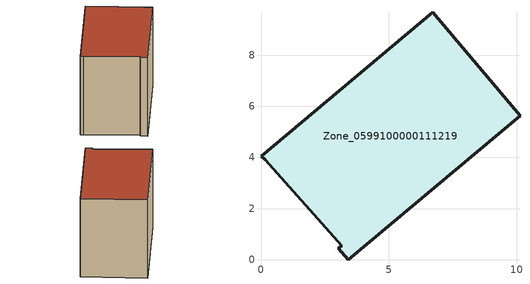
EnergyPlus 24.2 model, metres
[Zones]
Zone_0599100000111219
 floor ground (C_G): 0.17,3.9 0,4.04 6.72,9.68 10.13,5.64 3.41,0 3.03,0.45 3.16,0.55 z0
 wall outside (C_F): 3.41,0 10.13,5.64 6.72,9.68 0,4.04 0.17,3.9 3.16,0.55 3.03,0.45 3.41,0 z0:6.89
 roof outside (C_R): 0,4.04 0.17,3.9 3.16,0.55 3.03,0.45 3.41,0 10.13,5.64 6.72,9.68 z6.89
[BUILDING]
Pand.0599100000111219: North Axis=0; Terrain=City; Loads Convergence Tolerance Value=0.04; Temperature Convergence Tolerance Value=0.4; Solar Distribution=FullExterior; Maximum Number of Warmup Days=25; Minimum Number of Warmup Days=1
[Site:Location]
Rotterdam.The.Hague.AP_ZH_NLD Design_Conditions: Latitude=51.96; Longitude=4.45; Time Zone=1; Elevation=-4.5
[SITE:GROUNDTEMPERATURE:BUILDINGSURFACE]
18, 18, 18, 18, 18, 18, 18, 18, 18, 18, 18, 18
[MATERIAL] Thermal Absorptance=0.9; Solar Absorptance=0.7; Visible Absorptance=0.7
Name | Roughness | Thickness | Conductivity | Density | Specific Heat
G.TI.1946 | MediumSmooth | 0.15 | 1 | 540 | 1210
F.TI.1946 | Rough | 0.3 | 0.857143 | 1920 | 840
R.TI.1946 | MediumRough | 0.2 | 0.1 | 1500 | 1000
[CONSTRUCTION]
C_G: G.TI.1946
C_F: F.TI.1946
C_R: R.TI.1946
[ZONE]
Zone_0599100000111219: Type=1; Multiplier=1; Ceiling Height=Autocalculate; Volume=Autocalculate; Floor Area=autocalculate; Part of Total Floor Area=Yes
[ZONEINFILTRATION:DESIGNFLOWRATE]
Infil_Zone_0599100000111219: Zone or ZoneList or Space or SpaceList=Zone_0599100000111219; Schedule=AlwaysOn; Design Flow Rate Calculation Method=Flow/Area; Flow Rate per Floor Area=0.003; Constant Term Coefficient=1; Temperature Term Coefficient=0; Velocity Term Coefficient=0; Velocity Squared Term Coefficient=0
[HVACTEMPLATE:ZONE:IDEALLOADSAIRSYSTEM]
Zone_0599100000111219: Maximum Heating Supply Air Temperature=50; Minimum Cooling Supply Air Temperature=13; Maximum Heating Supply Air Humidity Ratio=0.0156; Minimum Cooling Supply Air Humidity Ratio=0.0077; Heating Limit=NoLimit; Cooling Limit=NoLimit; Dehumidification Control Type=ConstantSensibleHeatRatio; Cooling Sensible Heat Ratio=0.7; Dehumidification Setpoint=60; Humidification Control Type=None; Humidification Setpoint=30; Outdoor Air Method=None; Outdoor Air Flow Rate per Person=0.00944; Outdoor Air Flow Rate per Zone Floor Area=0; Outdoor Air Flow Rate per Zone=0; Demand Controlled Ventilation Type=None; Outdoor Air Economizer Type=NoEconomizer; Heat Recovery Type=None; Sensible Heat Recovery Effectiveness=0.7; Latent Heat Recovery Effectiveness=0.65
[ZONECONTROL:THERMOSTAT]
ThermostatControl_Zone_0599100000111219: Zone or ZoneList=Zone_0599100000111219; Control Type Schedule=DualSetpointControlType; Control 1=Thermostat_Zone_0599100000111219; Temperature Difference Between Cutout And Setpoint=0
[THERMOSTATSETPOINT:DUALSETPOINT]
Thermostat_Zone_0599100000111219: Heating Setpoint Temperature Schedule=HeatingSetpoint_Zone_0599100000111219; Cooling Setpoint Temperature Schedule=CoolingSetpoint_Zone_0599100000111219
[SCHEDULE:COMPACT]
HeatingSetpoint_Zone_0599100000111219: Through: 12/31, For: AllDays, Until: 24:00, 21
CoolingSetpoint_Zone_0599100000111219: Through: 12/31, For: AllDays, Until: 24:00, 24
DualSetpointControlType: Through: 12/31, For: AllDays, Until: 24:00, 4
AlwaysOn: Through: 12/31, For: AllDays, Until: 24:00, 1
